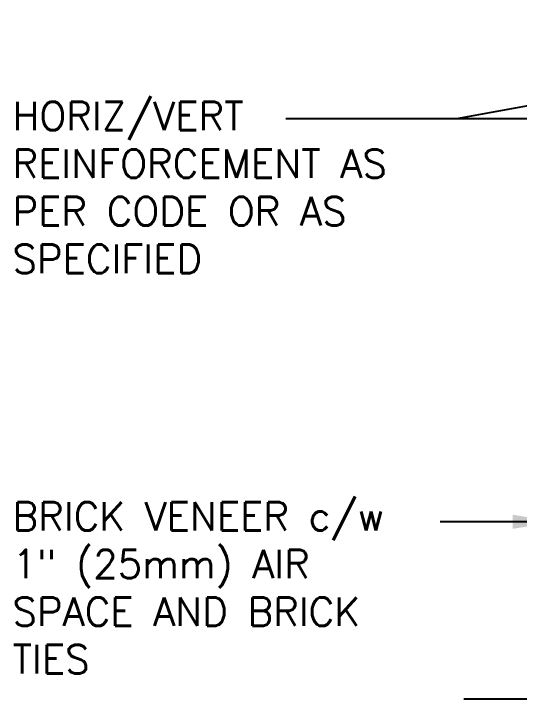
# Model space of a CAD drawing. Header units: inches. Extents: x 174.2 to 231.5, y 110.5 to 192.3.
# Drawn here: x 174.22 to 187.5, y 146.28 to 164.27 of the extents above; entities that cross this region are included whole.
import ezdxf

# ---------------------------------------------------------------- set-up
doc = ezdxf.new("R2010")
doc.units = ezdxf.units.IN
doc.header["$LTSCALE"] = 0.5
doc.header["$MEASUREMENT"] = 0
doc.layers.add('LINE9', color=9, linetype='Continuous')
doc.layers.add('TEXT', color=4, linetype='Continuous')
doc.styles.add('DIM', font='romans.shx', dxfattribs={"width": 0.7})
doc.styles.add('ROMANS', font='romans.shx', dxfattribs={"height": 0.75})
doc.dimstyles.new('ext_12', dxfattribs={"dimscale": 12, "dimtxt": 0.075, "dimasz": 0.09375, "dimexe": 0.09375, "dimexo": 0.0625, "dimgap": 0.0625, "dimtad": 1, "dimdec": 1, "dimzin": 2, "dimdsep": 46, "dimlunit": 4, "dimtxsty": 'DIM', "dimcen": 0.09, "dimdle": 0.09375, "dimclrt": 4, "dimadec": 0, "dimazin": 0, "dimtfac": 1, "dimtdec": 1, "dimtmove": 2, "dimatfit": 3, "dimfxl": 1, "dimfrac": 2, "dimtolj": 1, "dimtzin": 0, "dimarcsym": 0})

msp = doc.modelspace()

# ---------------------------------------------------------------- linework, layer by layer
at = {"layer": 'LINE9'}
msp.add_line((198.004, 146.282), (186.04, 146.282), dxfattribs=at)

# ---------------------------------------------------------------- texts
at = {"layer": 'TEXT', "char_height": 0.75, "attachment_point": 4, "style": 'ROMANS'}
for s, insert, width in [('HORIZ/VERT REINFORCEMENT AS PER CODE OR AS SPECIFIED', (174.187, 159.714), 12.32601), ('BRICK VENEER c/w 1" (25mm) AIR SPACE AND BRICK TIES', (174.188, 149.208), 11.57492)]:
    msp.add_mtext(s, dxfattribs=dict(at, insert=insert, width=width))

# ---------------------------------------------------------------- leaders
at = {"layer": 'TEXT'}
for points in [[(201.004, 164.274), (185.849, 161.516), (181.368, 161.516)], [(188.452, 150.94), (185.422, 150.94)]]:
    msp.add_leader(points, dimstyle='ext_12', override={"dimgap": 0.0625, "dimtad": 0}, dxfattribs=at)
msp.add_leader([(199.755, 161.516), (181.368, 161.516)], dimstyle='ext_12', dxfattribs=at)

doc.saveas('drawing.dxf')
